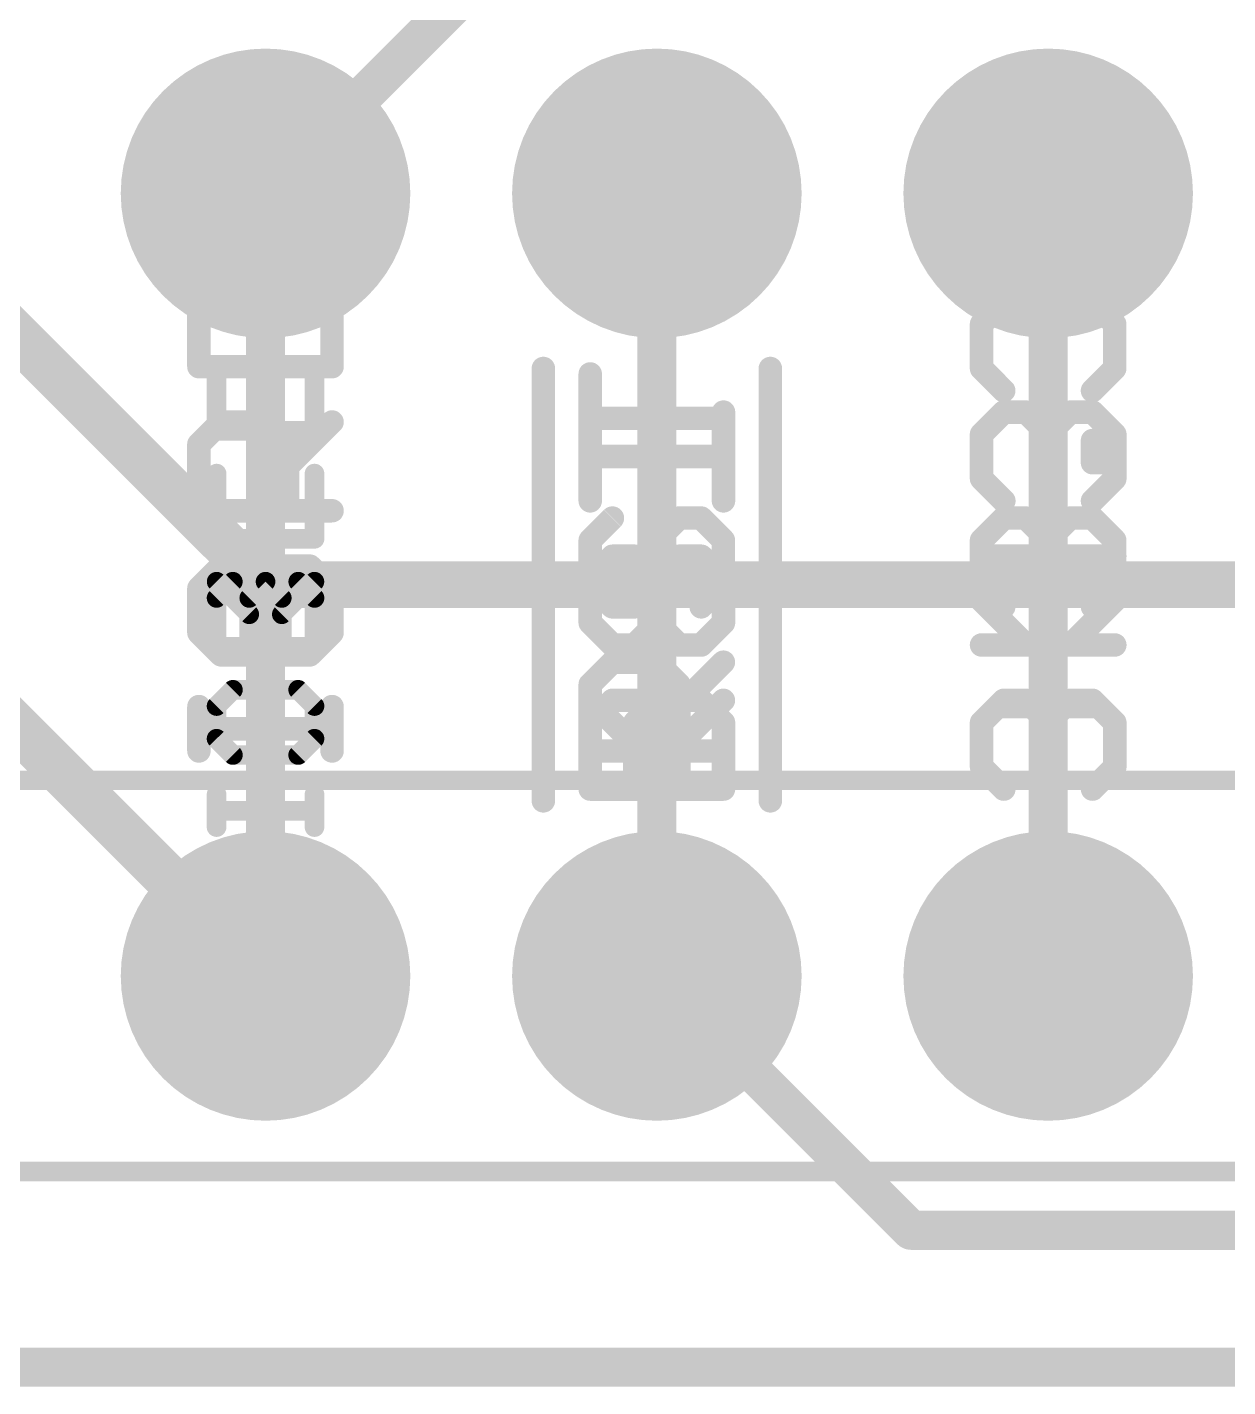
# Model space of a CAD drawing. Extents: x -24 to 83, y -23 to 53.
# Drawn here: x 20.04 to 27.84, y -0.13 to 8.7 of the extents above; entities that cross this region are included whole.
import ezdxf

# ---------------------------------------------------------------- set-up
doc = ezdxf.new("R2010")
doc.units = 0
for name, color, linetype in [('1', 12, 'CONTINUOUS'), ('16', 132, 'CONTINUOUS'), ('17', 110, 'CONTINUOUS'), ('20', 53, 'CONTINUOUS'), ('21', 41, 'CONTINUOUS'), ('22', 40, 'CONTINUOUS'), ('51', 53, 'CONTINUOUS')]:
    doc.layers.add(name, color=color, linetype=linetype)

# ---------------------------------------------------------------- blocks, each defined once
blk = doc.blocks.new('ROUNDP')
at = {"const_width": 0.5}
blk.add_lwpolyline([(0, -0.25, 1), (0, 0.25, 1), (0, -0.25)], format="xyb", dxfattribs=at)
blk = doc.blocks.new('RECT')
blk.add_solid([(-0.5, -0.5), (0.5, -0.5), (-0.5, 0.5), (0.5, 0.5)])

msp = doc.modelspace()

# ---------------------------------------------------------------- linework, layer by layer
at = {"layer": '1', "const_width": 0.254}
for points in [[(21.59, 2.54), (21.59, 7.62)], [(24.13, 2.54), (24.13, 7.62)], [(26.67, 2.54), (26.67, 7.62)], [(59.69, 0), (0, 0)]]:
    msp.add_lwpolyline(points, dxfattribs=at)
at = {"layer": '1', "const_width": 0.127}
for points in [[(21.6535, 7.62, 1), (21.5265, 7.62)], [(24.1935, 7.62, 1), (24.0665, 7.62)], [(26.7335, 7.62, 1), (26.6065, 7.62)], [(21.5265, 2.54, 1), (21.6535, 2.54)], [(24.0665, 2.54, 1), (24.1935, 2.54)], [(26.6065, 2.54, 1), (26.7335, 2.54)]]:
    msp.add_lwpolyline(points, format="xyb", dxfattribs=at)
at = {"layer": '16'}
for points, const_width in [([(21.59, 7.62), (24.765, 10.795)], 0.254), ([(21.59, 5.08), (19.812, 6.858)], 0.3048), ([(19.05, 5.08), (21.59, 2.54)], 0.3048), ([(36.83, 5.08), (21.59, 5.08)], 0.3048), ([(24.13, 2.54), (25.781, 0.889)], 0.254), ([(25.781, 0.889), (55.245, 0.889)], 0.254), ([(59.69, 0), (0, 0)], 0.254)]:
    msp.add_lwpolyline(points, dxfattribs=dict(at, const_width=const_width))
for points, const_width in [([(21.5451, 7.6649, 1), (21.6349, 7.5751)], 0.127), ([(21.59, 5.1562, 1), (21.59, 5.0038)], 0.1524), ([(21.5361, 5.0261, 1), (21.6439, 5.1339)], 0.1524), ([(21.5361, 2.4861, 1), (21.6439, 2.5939)], 0.1524), ([(24.1749, 2.5849, 1), (24.0851, 2.4951)], 0.127), ([(25.781, 0.9525, 1), (25.781, 0.8255)], 0.127), ([(25.7361, 0.8441, 1), (25.8259, 0.9339)], 0.127)]:
    msp.add_lwpolyline(points, format="xyb", dxfattribs=dict(at, const_width=const_width))
at = {"layer": '20', "const_width": 0.2032}
msp.add_lwpolyline([(57.15, 0), (14.868, 0)], dxfattribs=at)
at = {"layer": '21'}
for points, const_width in [([(21.272, 6.079), (21.272, 6.5027)], 0.127), ([(23.3934, 3.6767), (23.3934, 6.4833)], 0.1524), ([(21.5897, 6.079), (21.5897, 6.2909)], 0.127), ([(23.6975, 5.624), (23.6975, 6.2002)], 0.1524), ([(26.2375, 6.0561), (26.3815, 6.2002)], 0.1524), ([(26.3815, 6.2002), (26.5256, 6.2002)], 0.1524), ([(26.5256, 6.2002), (26.6696, 6.0561)], 0.1524), ([(26.6696, 6.0561), (26.8137, 6.2002)], 0.1524), ([(26.8137, 6.2002), (26.9577, 6.2002)], 0.1524), ([(26.9577, 6.2002), (27.1018, 6.0561)], 0.1524), ([(21.9075, 6.079), (21.272, 6.079)], 0.127), ([(26.2375, 5.768), (26.2375, 6.0561)], 0.1524), ([(26.6696, 6.0561), (26.6696, 5.9121)], 0.1524), ([(27.1018, 6.0561), (27.1018, 5.768)], 0.1524), ([(24.5618, 5.9121), (23.6975, 5.9121)], 0.1524), ([(21.272, 5.8011), (21.272, 5.3774)], 0.127), ([(21.9075, 5.3774), (21.9075, 5.8011)], 0.127), ([(26.3815, 5.624), (26.2375, 5.768)], 0.1524), ([(27.1018, 5.768), (26.9577, 5.624)], 0.1524), ([(21.5897, 5.3774), (21.5897, 5.5892)], 0.127), ([(21.272, 5.3774), (21.9075, 5.3774)], 0.127), ([(23.8415, 5.2647), (23.6975, 5.1206)], 0.1524), ([(24.1296, 5.1206), (24.2737, 5.2647)], 0.1524), ([(24.2737, 5.2647), (24.4177, 5.2647)], 0.1524), ([(24.4177, 5.2647), (24.5618, 5.1206)], 0.1524), ([(26.8137, 5.2647), (26.2375, 5.2647)], 0.1524), ([(27.1018, 4.9766), (26.8137, 5.2647)], 0.1524), ([(21.272, 4.9935), (21.3779, 5.0994)], 0.127), ([(21.3779, 5.0994), (21.5897, 5.0994)], 0.127), ([(21.5897, 5.0994), (21.6957, 4.9935)], 0.127), ([(21.6957, 4.8876), (21.9075, 5.0994)], 0.127), ([(23.6975, 5.1206), (23.6975, 4.8325)], 0.1524), ([(24.1296, 4.8325), (24.1296, 5.1206)], 0.1524), ([(24.5618, 5.1206), (24.5618, 4.8325)], 0.1524), ([(21.272, 4.6757), (21.272, 4.9935)], 0.127), ([(21.6957, 4.9935), (21.6957, 4.6757)], 0.127), ([(26.8137, 4.6884), (27.1018, 4.9766)], 0.1524), ([(23.6975, 4.8325), (23.8415, 4.6884)], 0.1524), ([(23.9856, 4.6884), (24.1296, 4.8325)], 0.1524), ([(24.5618, 4.8325), (24.4177, 4.6884)], 0.1524), ([(21.9075, 4.6757), (21.272, 4.6757)], 0.127), ([(23.8415, 4.6884), (23.9856, 4.6884)], 0.1524), ([(26.2375, 4.6884), (26.8137, 4.6884)], 0.1524), ([(21.3779, 4.3978), (21.272, 4.2919)], 0.127), ([(21.8016, 4.3978), (21.3779, 4.3978)], 0.127), ([(21.9075, 4.2919), (21.8016, 4.3978)], 0.127), ([(21.272, 4.2919), (21.272, 4.08)], 0.127), ([(21.9075, 4.08), (21.9075, 4.2919)], 0.127), ([(23.6975, 4.1851), (23.8415, 4.3291)], 0.1524), ([(23.8415, 4.3291), (24.1296, 4.3291)], 0.1524), ([(24.1296, 4.3291), (24.2737, 4.1851)], 0.1524), ([(24.2737, 4.041), (24.5618, 4.3291)], 0.1524), ([(26.2375, 4.1851), (26.3815, 4.3291)], 0.1524), ([(26.3815, 4.3291), (26.5256, 4.3291)], 0.1524), ([(26.5256, 4.3291), (26.6696, 4.1851)], 0.1524), ([(26.6696, 4.1851), (26.8137, 4.3291)], 0.1524), ([(26.8137, 4.3291), (26.9577, 4.3291)], 0.1524), ([(26.9577, 4.3291), (27.1018, 4.1851)], 0.1524), ([(23.6975, 3.7529), (23.6975, 4.1851)], 0.1524), ([(24.2737, 4.1851), (24.2737, 3.7529)], 0.1524), ([(26.2375, 3.897), (26.2375, 4.1851)], 0.1524), ([(26.6696, 4.1851), (26.6696, 4.041)], 0.1524), ([(27.1018, 4.1851), (27.1018, 3.897)], 0.1524), ([(21.272, 4.08), (21.3779, 3.9741)], 0.127), ([(21.8016, 3.9741), (21.9075, 4.08)], 0.127), ([(21.3779, 3.9741), (21.8016, 3.9741)], 0.127), ([(26.3815, 3.7529), (26.2375, 3.897)], 0.1524), ([(27.1018, 3.897), (26.9577, 3.7529)], 0.1524), ([(24.5618, 3.7529), (23.6975, 3.7529)], 0.1524), ([(21.272, 3.5063), (21.272, 3.7182)], 0.127), ([(21.9075, 3.5063), (21.9075, 3.7182)], 0.127), ([(21.9075, 3.6123), (21.272, 3.6123)], 0.127)]:
    msp.add_lwpolyline(points, dxfattribs=dict(at, const_width=const_width))
for points, const_width in [([(21.3037, 6.5027, 1), (21.2402, 6.5027)], 0.0635), ([(23.4315, 6.4833, 1), (23.3553, 6.4833)], 0.0762), ([(21.6215, 6.2909, 1), (21.558, 6.2909)], 0.0635), ([(23.7356, 6.2002, 1), (23.6594, 6.2002)], 0.0762), ([(26.3815, 6.2383, 1), (26.3815, 6.1621)], 0.0762), ([(26.4085, 6.1732, 1), (26.3546, 6.2271)], 0.0762), ([(26.5525, 6.2271, 1), (26.4986, 6.1732)], 0.0762), ([(26.5256, 6.1621, 1), (26.5256, 6.2383)], 0.0762), ([(26.8137, 6.2383, 1), (26.8137, 6.1621)], 0.0762), ([(26.8406, 6.1732, 1), (26.7867, 6.2271)], 0.0762), ([(26.9847, 6.2271, 1), (26.9308, 6.1732)], 0.0762), ([(26.9577, 6.1621, 1), (26.9577, 6.2383)], 0.0762), ([(21.272, 6.1108, 1), (21.272, 6.0473)], 0.0635), ([(21.2402, 6.079, 1), (21.3037, 6.079)], 0.0635), ([(21.558, 6.079, 1), (21.6215, 6.079)], 0.0635), ([(21.9075, 6.0473, 1), (21.9075, 6.1108)], 0.0635), ([(26.2105, 6.0831, 1), (26.2644, 6.0292)], 0.0762), ([(26.2756, 6.0561, 1), (26.1994, 6.0561)], 0.0762), ([(26.7077, 6.0561, 1), (26.6315, 6.0561)], 0.0762), ([(26.6427, 6.0831, 1), (26.6966, 6.0292)], 0.0762), ([(26.6427, 6.0292, 1), (26.6966, 6.0831)], 0.0762), ([(27.1399, 6.0561, 1), (27.0637, 6.0561)], 0.0762), ([(27.0749, 6.0292, 1), (27.1287, 6.0831)], 0.0762), ([(23.6975, 5.9502, 1), (23.6975, 5.874)], 0.0762), ([(24.5618, 5.874, 1), (24.5618, 5.9502)], 0.0762), ([(26.6315, 5.9121, 1), (26.7077, 5.9121)], 0.0762), ([(21.3037, 5.8011, 1), (21.2402, 5.8011)], 0.0635), ([(21.9393, 5.8011, 1), (21.8758, 5.8011)], 0.0635), ([(26.2644, 5.795, 1), (26.2105, 5.7411)], 0.0762), ([(27.1287, 5.7411, 1), (27.0749, 5.795)], 0.0762), ([(26.1994, 5.768, 1), (26.2756, 5.768)], 0.0762), ([(27.0637, 5.768, 1), (27.1399, 5.768)], 0.0762), ([(21.6215, 5.5892, 1), (21.558, 5.5892)], 0.0635), ([(23.6594, 5.624, 1), (23.7356, 5.624)], 0.0762), ([(26.3546, 5.597, 1), (26.4085, 5.6509)], 0.0762), ([(26.9308, 5.6509, 1), (26.9847, 5.597)], 0.0762), ([(21.272, 5.4091, 1), (21.272, 5.3456)], 0.0635), ([(21.2402, 5.3774, 1), (21.3037, 5.3774)], 0.0635), ([(21.558, 5.3774, 1), (21.6215, 5.3774)], 0.0635), ([(21.8758, 5.3774, 1), (21.9393, 5.3774)], 0.0635), ([(21.9075, 5.3456, 1), (21.9075, 5.4091)], 0.0635), ([(23.8685, 5.2377, 1), (23.8146, 5.2916)], 0.0762), ([(24.2737, 5.3028, 1), (24.2737, 5.2266)], 0.0762), ([(24.3006, 5.2377, 1), (24.2467, 5.2916)], 0.0762), ([(24.4447, 5.2916, 1), (24.3908, 5.2377)], 0.0762), ([(24.4177, 5.2266, 1), (24.4177, 5.3028)], 0.0762), ([(26.2375, 5.3028, 1), (26.2375, 5.2266)], 0.0762), ([(26.8406, 5.2916, 1), (26.7867, 5.2377)], 0.0762), ([(26.8137, 5.2266, 1), (26.8137, 5.3028)], 0.0762), ([(21.3779, 5.1312, 1), (21.3779, 5.0677)], 0.0635), ([(21.4003, 5.077, 1), (21.3554, 5.1219)], 0.0635), ([(21.6122, 5.1219, 1), (21.5673, 5.077)], 0.0635), ([(21.5897, 5.0677, 1), (21.5897, 5.1312)], 0.0635), ([(21.93, 5.077, 1), (21.885, 5.1219)], 0.0635), ([(23.6705, 5.1476, 1), (23.7244, 5.0937)], 0.0762), ([(23.7356, 5.1206, 1), (23.6594, 5.1206)], 0.0762), ([(24.1677, 5.1206, 1), (24.0915, 5.1206)], 0.0762), ([(24.1027, 5.1476, 1), (24.1566, 5.0937)], 0.0762), ([(24.5999, 5.1206, 1), (24.5237, 5.1206)], 0.0762), ([(24.5349, 5.0937, 1), (24.5887, 5.1476)], 0.0762), ([(21.3037, 4.9935, 1), (21.2402, 4.9935)], 0.0635), ([(21.2495, 5.016, 1), (21.2944, 4.9711)], 0.0635), ([(21.7274, 4.9935, 1), (21.6639, 4.9935)], 0.0635), ([(21.6732, 4.9711, 1), (21.7181, 5.016)], 0.0635), ([(27.1287, 4.9496, 1), (27.0749, 5.0035)], 0.0762), ([(27.0749, 4.9496, 1), (27.1287, 5.0035)], 0.0762), ([(21.6732, 4.91, 1), (21.7181, 4.8651)], 0.0635), ([(23.7244, 4.8594, 1), (23.6705, 4.8056)], 0.0762), ([(23.6594, 4.8325, 1), (23.7356, 4.8325)], 0.0762), ([(24.0915, 4.8325, 1), (24.1677, 4.8325)], 0.0762), ([(24.1566, 4.8056, 1), (24.1027, 4.8594)], 0.0762), ([(24.5237, 4.8325, 1), (24.5999, 4.8325)], 0.0762), ([(24.5887, 4.8056, 1), (24.5349, 4.8594)], 0.0762), ([(21.272, 4.7075, 1), (21.272, 4.644)], 0.0635), ([(21.2402, 4.6757, 1), (21.3037, 4.6757)], 0.0635), ([(21.6639, 4.6757, 1), (21.7274, 4.6757)], 0.0635), ([(21.9075, 4.644, 1), (21.9075, 4.7075)], 0.0635), ([(23.8415, 4.7265, 1), (23.8415, 4.6503)], 0.0762), ([(23.8146, 4.6615, 1), (23.8685, 4.7154)], 0.0762), ([(23.9586, 4.7154, 1), (24.0125, 4.6615)], 0.0762), ([(23.9856, 4.6503, 1), (23.9856, 4.7265)], 0.0762), ([(24.3908, 4.7154, 1), (24.4447, 4.6615)], 0.0762), ([(26.2375, 4.7265, 1), (26.2375, 4.6503)], 0.0762), ([(26.7867, 4.7154, 1), (26.8406, 4.6615)], 0.0762), ([(26.8137, 4.6503, 1), (26.8137, 4.7265)], 0.0762), ([(21.3779, 4.4295, 1), (21.3779, 4.366)], 0.0635), ([(21.4003, 4.3753, 1), (21.3554, 4.4202)], 0.0635), ([(21.824, 4.4202, 1), (21.7791, 4.3753)], 0.0635), ([(21.8016, 4.366, 1), (21.8016, 4.4295)], 0.0635), ([(21.3037, 4.2919, 1), (21.2402, 4.2919)], 0.0635), ([(21.2495, 4.3143, 1), (21.2944, 4.2694)], 0.0635), ([(21.9393, 4.2919, 1), (21.8758, 4.2919)], 0.0635), ([(21.885, 4.2694, 1), (21.93, 4.3143)], 0.0635), ([(23.8415, 4.3672, 1), (23.8415, 4.291)], 0.0762), ([(23.8685, 4.3022, 1), (23.8146, 4.3561)], 0.0762), ([(24.1566, 4.3561, 1), (24.1027, 4.3022)], 0.0762), ([(24.1296, 4.291, 1), (24.1296, 4.3672)], 0.0762), ([(24.5887, 4.3022, 1), (24.5349, 4.3561)], 0.0762), ([(26.3815, 4.3672, 1), (26.3815, 4.291)], 0.0762), ([(26.4085, 4.3022, 1), (26.3546, 4.3561)], 0.0762), ([(26.5525, 4.3561, 1), (26.4986, 4.3022)], 0.0762), ([(26.5256, 4.291, 1), (26.5256, 4.3672)], 0.0762), ([(26.8137, 4.3672, 1), (26.8137, 4.291)], 0.0762), ([(26.8406, 4.3022, 1), (26.7867, 4.3561)], 0.0762), ([(26.9847, 4.3561, 1), (26.9308, 4.3022)], 0.0762), ([(26.9577, 4.291, 1), (26.9577, 4.3672)], 0.0762), ([(23.6705, 4.212, 1), (23.7244, 4.1581)], 0.0762), ([(23.7356, 4.1851, 1), (23.6594, 4.1851)], 0.0762), ([(24.3118, 4.1851, 1), (24.2356, 4.1851)], 0.0762), ([(24.2467, 4.1581, 1), (24.3006, 4.212)], 0.0762), ([(26.2105, 4.212, 1), (26.2644, 4.1581)], 0.0762), ([(26.2756, 4.1851, 1), (26.1994, 4.1851)], 0.0762), ([(26.7077, 4.1851, 1), (26.6315, 4.1851)], 0.0762), ([(26.6427, 4.212, 1), (26.6966, 4.1581)], 0.0762), ([(26.6427, 4.1581, 1), (26.6966, 4.212)], 0.0762), ([(27.1399, 4.1851, 1), (27.0637, 4.1851)], 0.0762), ([(27.0749, 4.1581, 1), (27.1287, 4.212)], 0.0762), ([(21.2944, 4.1025, 1), (21.2495, 4.0576)], 0.0635), ([(21.2402, 4.08, 1), (21.3037, 4.08)], 0.0635), ([(21.8758, 4.08, 1), (21.9393, 4.08)], 0.0635), ([(21.93, 4.0576, 1), (21.885, 4.1025)], 0.0635), ([(24.2467, 4.068, 1), (24.3006, 4.0141)], 0.0762), ([(26.6315, 4.041, 1), (26.7077, 4.041)], 0.0762), ([(21.3779, 4.0059, 1), (21.3779, 3.9424)], 0.0635), ([(21.3554, 3.9517, 1), (21.4003, 3.9966)], 0.0635), ([(21.7791, 3.9966, 1), (21.824, 3.9517)], 0.0635), ([(21.8016, 3.9424, 1), (21.8016, 4.0059)], 0.0635), ([(26.2644, 3.9239, 1), (26.2105, 3.87)], 0.0762), ([(27.1287, 3.87, 1), (27.0749, 3.9239)], 0.0762), ([(26.1994, 3.897, 1), (26.2756, 3.897)], 0.0762), ([(27.0637, 3.897, 1), (27.1399, 3.897)], 0.0762), ([(23.6975, 3.791, 1), (23.6975, 3.7148)], 0.0762), ([(24.5618, 3.7148, 1), (24.5618, 3.791)], 0.0762), ([(26.3546, 3.726, 1), (26.4085, 3.7799)], 0.0762), ([(26.9308, 3.7799, 1), (26.9847, 3.726)], 0.0762), ([(21.3037, 3.7182, 1), (21.2402, 3.7182)], 0.0635), ([(21.9393, 3.7182, 1), (21.8758, 3.7182)], 0.0635), ([(23.3553, 3.6767, 1), (23.4315, 3.6767)], 0.0762), ([(23.6594, 3.7529, 1), (23.7356, 3.7529)], 0.0762), ([(24.2356, 3.7529, 1), (24.3118, 3.7529)], 0.0762), ([(21.272, 3.644, 1), (21.272, 3.5805)], 0.0635), ([(21.9075, 3.5805, 1), (21.9075, 3.644)], 0.0635), ([(21.2402, 3.5063, 1), (21.3037, 3.5063)], 0.0635), ([(21.8758, 3.5063, 1), (21.9393, 3.5063)], 0.0635)]:
    msp.add_lwpolyline(points, format="xyb", dxfattribs=dict(at, const_width=const_width))
at = {"layer": '22'}
for points, const_width in [([(21.908, 6.079), (21.908, 6.5027)], 0.127), ([(24.8666, 3.6767), (24.8666, 6.4833)], 0.1524), ([(21.5903, 6.079), (21.5903, 6.2909)], 0.127), ([(24.5625, 5.624), (24.5625, 6.2002)], 0.1524), ([(26.3823, 6.2002), (26.2382, 6.0561)], 0.1524), ([(26.5263, 6.2002), (26.3823, 6.2002)], 0.1524), ([(26.6704, 6.0561), (26.5263, 6.2002)], 0.1524), ([(26.8144, 6.2002), (26.6704, 6.0561)], 0.1524), ([(26.9585, 6.2002), (26.8144, 6.2002)], 0.1524), ([(27.1025, 6.0561), (26.9585, 6.2002)], 0.1524), ([(21.2725, 6.079), (21.908, 6.079)], 0.127), ([(26.2382, 6.0561), (26.2382, 5.768)], 0.1524), ([(26.6704, 6.0561), (26.6704, 5.9121)], 0.1524), ([(27.1025, 5.768), (27.1025, 6.0561)], 0.1524), ([(23.6982, 5.9121), (24.5625, 5.9121)], 0.1524), ([(21.2725, 5.3774), (21.2725, 5.8011)], 0.127), ([(21.908, 5.8011), (21.908, 5.3774)], 0.127), ([(26.2382, 5.768), (26.3823, 5.624)], 0.1524), ([(26.9585, 5.624), (27.1025, 5.768)], 0.1524), ([(21.5903, 5.3774), (21.5903, 5.5892)], 0.127), ([(21.908, 5.3774), (21.2725, 5.3774)], 0.127), ([(23.8423, 5.2647), (23.6982, 5.1206)], 0.1524), ([(23.9863, 5.2647), (23.8423, 5.2647)], 0.1524), ([(24.1304, 5.1206), (23.9863, 5.2647)], 0.1524), ([(24.4185, 5.2647), (24.5625, 5.1206)], 0.1524), ([(26.2382, 4.9766), (26.5263, 5.2647)], 0.1524), ([(26.5263, 5.2647), (27.1025, 5.2647)], 0.1524), ([(21.4843, 4.8876), (21.2725, 5.0994)], 0.127), ([(21.5903, 5.0994), (21.4843, 4.9935)], 0.127), ([(21.8021, 5.0994), (21.5903, 5.0994)], 0.127), ([(21.908, 4.9935), (21.8021, 5.0994)], 0.127), ([(23.6982, 5.1206), (23.6982, 4.8325)], 0.1524), ([(24.1304, 4.8325), (24.1304, 5.1206)], 0.1524), ([(24.5625, 5.1206), (24.5625, 4.8325)], 0.1524), ([(21.4843, 4.9935), (21.4843, 4.6757)], 0.127), ([(21.908, 4.6757), (21.908, 4.9935)], 0.127), ([(26.5263, 4.6884), (26.2382, 4.9766)], 0.1524), ([(23.6982, 4.8325), (23.8423, 4.6884)], 0.1524), ([(24.2744, 4.6884), (24.1304, 4.8325)], 0.1524), ([(24.5625, 4.8325), (24.4185, 4.6884)], 0.1524), ([(21.2725, 4.6757), (21.908, 4.6757)], 0.127), ([(24.4185, 4.6884), (24.2744, 4.6884)], 0.1524), ([(27.1025, 4.6884), (26.5263, 4.6884)], 0.1524), ([(21.2725, 4.2919), (21.3784, 4.3978)], 0.127), ([(21.3784, 4.3978), (21.8021, 4.3978)], 0.127), ([(21.8021, 4.3978), (21.908, 4.2919)], 0.127), ([(21.2725, 4.08), (21.2725, 4.2919)], 0.127), ([(21.908, 4.2919), (21.908, 4.08)], 0.127), ([(23.9863, 4.041), (23.6982, 4.3291)], 0.1524), ([(24.1304, 4.3291), (23.9863, 4.1851)], 0.1524), ([(24.4185, 4.3291), (24.1304, 4.3291)], 0.1524), ([(24.5625, 4.1851), (24.4185, 4.3291)], 0.1524), ([(26.3823, 4.3291), (26.2382, 4.1851)], 0.1524), ([(26.5263, 4.3291), (26.3823, 4.3291)], 0.1524), ([(26.6704, 4.1851), (26.5263, 4.3291)], 0.1524), ([(26.8144, 4.3291), (26.6704, 4.1851)], 0.1524), ([(26.9585, 4.3291), (26.8144, 4.3291)], 0.1524), ([(27.1025, 4.1851), (26.9585, 4.3291)], 0.1524), ([(23.9863, 4.1851), (23.9863, 3.7529)], 0.1524), ([(24.5625, 3.7529), (24.5625, 4.1851)], 0.1524), ([(26.2382, 4.1851), (26.2382, 3.897)], 0.1524), ([(26.6704, 4.1851), (26.6704, 4.041)], 0.1524), ([(27.1025, 3.897), (27.1025, 4.1851)], 0.1524), ([(21.3784, 3.9741), (21.2725, 4.08)], 0.127), ([(21.908, 4.08), (21.8021, 3.9741)], 0.127), ([(21.8021, 3.9741), (21.3784, 3.9741)], 0.127), ([(26.2382, 3.897), (26.3823, 3.7529)], 0.1524), ([(26.9585, 3.7529), (27.1025, 3.897)], 0.1524), ([(23.6982, 3.7529), (24.5625, 3.7529)], 0.1524), ([(21.2725, 3.5063), (21.2725, 3.7182)], 0.127), ([(21.908, 3.5063), (21.908, 3.7182)], 0.127), ([(21.2725, 3.6123), (21.908, 3.6123)], 0.127)]:
    msp.add_lwpolyline(points, dxfattribs=dict(at, const_width=const_width))
for points, const_width in [([(21.9398, 6.5027, 1), (21.8763, 6.5027)], 0.0635), ([(24.9047, 6.4833, 1), (24.8285, 6.4833)], 0.0762), ([(21.622, 6.2909, 1), (21.5585, 6.2909)], 0.0635), ([(24.6006, 6.2002, 1), (24.5244, 6.2002)], 0.0762), ([(26.3823, 6.2383, 1), (26.3823, 6.1621)], 0.0762), ([(26.4092, 6.1732, 1), (26.3553, 6.2271)], 0.0762), ([(26.5533, 6.2271, 1), (26.4994, 6.1732)], 0.0762), ([(26.5263, 6.1621, 1), (26.5263, 6.2383)], 0.0762), ([(26.8144, 6.2383, 1), (26.8144, 6.1621)], 0.0762), ([(26.8414, 6.1732, 1), (26.7875, 6.2271)], 0.0762), ([(26.9854, 6.2271, 1), (26.9315, 6.1732)], 0.0762), ([(26.9585, 6.1621, 1), (26.9585, 6.2383)], 0.0762), ([(21.2725, 6.1108, 1), (21.2725, 6.0473)], 0.0635), ([(21.5585, 6.079, 1), (21.622, 6.079)], 0.0635), ([(21.8763, 6.079, 1), (21.9398, 6.079)], 0.0635), ([(21.908, 6.0473, 1), (21.908, 6.1108)], 0.0635), ([(26.2763, 6.0561, 1), (26.2001, 6.0561)], 0.0762), ([(26.2113, 6.0831, 1), (26.2651, 6.0292)], 0.0762), ([(26.6434, 6.0831, 1), (26.6973, 6.0292)], 0.0762), ([(26.7085, 6.0561, 1), (26.6323, 6.0561)], 0.0762), ([(26.6434, 6.0292, 1), (26.6973, 6.0831)], 0.0762), ([(27.1406, 6.0561, 1), (27.0644, 6.0561)], 0.0762), ([(27.0756, 6.0292, 1), (27.1295, 6.0831)], 0.0762), ([(23.6982, 5.9502, 1), (23.6982, 5.874)], 0.0762), ([(24.5625, 5.874, 1), (24.5625, 5.9502)], 0.0762), ([(26.6323, 5.9121, 1), (26.7085, 5.9121)], 0.0762), ([(21.3042, 5.8011, 1), (21.2408, 5.8011)], 0.0635), ([(21.9398, 5.8011, 1), (21.8763, 5.8011)], 0.0635), ([(26.2651, 5.795, 1), (26.2113, 5.7411)], 0.0762), ([(27.1295, 5.7411, 1), (27.0756, 5.795)], 0.0762), ([(26.2001, 5.768, 1), (26.2763, 5.768)], 0.0762), ([(27.0644, 5.768, 1), (27.1406, 5.768)], 0.0762), ([(21.622, 5.5892, 1), (21.5585, 5.5892)], 0.0635), ([(24.5244, 5.624, 1), (24.6006, 5.624)], 0.0762), ([(26.3553, 5.597, 1), (26.4092, 5.6509)], 0.0762), ([(26.9315, 5.6509, 1), (26.9854, 5.597)], 0.0762), ([(21.2725, 5.4091, 1), (21.2725, 5.3456)], 0.0635), ([(21.2408, 5.3774, 1), (21.3042, 5.3774)], 0.0635), ([(21.5585, 5.3774, 1), (21.622, 5.3774)], 0.0635), ([(21.8763, 5.3774, 1), (21.9398, 5.3774)], 0.0635), ([(21.908, 5.3456, 1), (21.908, 5.4091)], 0.0635), ([(23.8423, 5.3028, 1), (23.8423, 5.2266)], 0.0762), ([(23.8692, 5.2377, 1), (23.8153, 5.2916)], 0.0762), ([(24.0133, 5.2916, 1), (23.9594, 5.2377)], 0.0762), ([(23.9863, 5.2266, 1), (23.9863, 5.3028)], 0.0762), ([(24.4454, 5.2916, 1), (24.3915, 5.2377)], 0.0762), ([(26.5263, 5.3028, 1), (26.5263, 5.2266)], 0.0762), ([(26.5533, 5.2377, 1), (26.4994, 5.2916)], 0.0762), ([(27.1025, 5.2266, 1), (27.1025, 5.3028)], 0.0762), ([(21.295, 5.1219, 1), (21.25, 5.077)], 0.0635), ([(21.5903, 5.1312, 1), (21.5903, 5.0677)], 0.0635), ([(21.6127, 5.077, 1), (21.5678, 5.1219)], 0.0635), ([(21.8246, 5.1219, 1), (21.7797, 5.077)], 0.0635), ([(21.8021, 5.0677, 1), (21.8021, 5.1312)], 0.0635), ([(23.7363, 5.1206, 1), (23.6601, 5.1206)], 0.0762), ([(23.6713, 5.1476, 1), (23.7251, 5.0937)], 0.0762), ([(24.1685, 5.1206, 1), (24.0923, 5.1206)], 0.0762), ([(24.1034, 5.0937, 1), (24.1573, 5.1476)], 0.0762), ([(24.6006, 5.1206, 1), (24.5244, 5.1206)], 0.0762), ([(24.5356, 5.0937, 1), (24.5895, 5.1476)], 0.0762), ([(21.5161, 4.9935, 1), (21.4526, 4.9935)], 0.0635), ([(21.4619, 5.016, 1), (21.5068, 4.9711)], 0.0635), ([(21.9398, 4.9935, 1), (21.8763, 4.9935)], 0.0635), ([(21.8856, 4.9711, 1), (21.9305, 5.016)], 0.0635), ([(26.2651, 5.0035, 1), (26.2113, 4.9496)], 0.0762), ([(26.2113, 5.0035, 1), (26.2651, 4.9496)], 0.0762), ([(21.4619, 4.8651, 1), (21.5068, 4.91)], 0.0635), ([(23.6601, 4.8325, 1), (23.7363, 4.8325)], 0.0762), ([(23.7251, 4.8594, 1), (23.6713, 4.8056)], 0.0762), ([(24.1573, 4.8594, 1), (24.1034, 4.8056)], 0.0762), ([(24.0923, 4.8325, 1), (24.1685, 4.8325)], 0.0762), ([(24.5244, 4.8325, 1), (24.6006, 4.8325)], 0.0762), ([(24.5895, 4.8056, 1), (24.5356, 4.8594)], 0.0762), ([(21.2725, 4.7075, 1), (21.2725, 4.644)], 0.0635), ([(21.4526, 4.6757, 1), (21.5161, 4.6757)], 0.0635), ([(21.8763, 4.6757, 1), (21.9398, 4.6757)], 0.0635), ([(21.908, 4.644, 1), (21.908, 4.7075)], 0.0635), ([(23.8153, 4.6615, 1), (23.8692, 4.7154)], 0.0762), ([(24.2744, 4.7265, 1), (24.2744, 4.6503)], 0.0762), ([(24.2475, 4.6615, 1), (24.3014, 4.7154)], 0.0762), ([(24.3915, 4.7154, 1), (24.4454, 4.6615)], 0.0762), ([(24.4185, 4.6503, 1), (24.4185, 4.7265)], 0.0762), ([(26.5263, 4.7265, 1), (26.5263, 4.6503)], 0.0762), ([(26.4994, 4.6615, 1), (26.5533, 4.7154)], 0.0762), ([(27.1025, 4.6503, 1), (27.1025, 4.7265)], 0.0762), ([(21.3784, 4.4295, 1), (21.3784, 4.366)], 0.0635), ([(21.4009, 4.3753, 1), (21.356, 4.4202)], 0.0635), ([(21.8246, 4.4202, 1), (21.7797, 4.3753)], 0.0635), ([(21.8021, 4.366, 1), (21.8021, 4.4295)], 0.0635), ([(21.25, 4.3143, 1), (21.295, 4.2694)], 0.0635), ([(21.3042, 4.2919, 1), (21.2408, 4.2919)], 0.0635), ([(21.9398, 4.2919, 1), (21.8763, 4.2919)], 0.0635), ([(21.8856, 4.2694, 1), (21.9305, 4.3143)], 0.0635), ([(23.7251, 4.3561, 1), (23.6713, 4.3022)], 0.0762), ([(24.1304, 4.3672, 1), (24.1304, 4.291)], 0.0762), ([(24.1573, 4.3022, 1), (24.1034, 4.3561)], 0.0762), ([(24.4454, 4.3561, 1), (24.3915, 4.3022)], 0.0762), ([(24.4185, 4.291, 1), (24.4185, 4.3672)], 0.0762), ([(26.3823, 4.3672, 1), (26.3823, 4.291)], 0.0762), ([(26.4092, 4.3022, 1), (26.3553, 4.3561)], 0.0762), ([(26.5533, 4.3561, 1), (26.4994, 4.3022)], 0.0762), ([(26.5263, 4.291, 1), (26.5263, 4.3672)], 0.0762), ([(26.8144, 4.3672, 1), (26.8144, 4.291)], 0.0762), ([(26.8414, 4.3022, 1), (26.7875, 4.3561)], 0.0762), ([(26.9854, 4.3561, 1), (26.9315, 4.3022)], 0.0762), ([(26.9585, 4.291, 1), (26.9585, 4.3672)], 0.0762), ([(24.0244, 4.1851, 1), (23.9482, 4.1851)], 0.0762), ([(23.9594, 4.212, 1), (24.0133, 4.1581)], 0.0762), ([(24.6006, 4.1851, 1), (24.5244, 4.1851)], 0.0762), ([(24.5356, 4.1581, 1), (24.5895, 4.212)], 0.0762), ([(26.2763, 4.1851, 1), (26.2001, 4.1851)], 0.0762), ([(26.2113, 4.212, 1), (26.2651, 4.1581)], 0.0762), ([(26.6434, 4.212, 1), (26.6973, 4.1581)], 0.0762), ([(26.7085, 4.1851, 1), (26.6323, 4.1851)], 0.0762), ([(26.6434, 4.1581, 1), (26.6973, 4.212)], 0.0762), ([(27.1406, 4.1851, 1), (27.0644, 4.1851)], 0.0762), ([(27.0756, 4.1581, 1), (27.1295, 4.212)], 0.0762), ([(21.295, 4.1025, 1), (21.25, 4.0576)], 0.0635), ([(21.2408, 4.08, 1), (21.3042, 4.08)], 0.0635), ([(21.8763, 4.08, 1), (21.9398, 4.08)], 0.0635), ([(21.9305, 4.0576, 1), (21.8856, 4.1025)], 0.0635), ([(23.9594, 4.0141, 1), (24.0133, 4.068)], 0.0762), ([(26.6323, 4.041, 1), (26.7085, 4.041)], 0.0762), ([(21.3784, 4.0059, 1), (21.3784, 3.9424)], 0.0635), ([(21.356, 3.9516, 1), (21.4009, 3.9966)], 0.0635), ([(21.7797, 3.9966, 1), (21.8246, 3.9516)], 0.0635), ([(21.8021, 3.9424, 1), (21.8021, 4.0059)], 0.0635), ([(26.2651, 3.9239, 1), (26.2113, 3.87)], 0.0762), ([(27.1295, 3.87, 1), (27.0756, 3.9239)], 0.0762), ([(26.2001, 3.897, 1), (26.2763, 3.897)], 0.0762), ([(27.0644, 3.897, 1), (27.1406, 3.897)], 0.0762), ([(23.6982, 3.791, 1), (23.6982, 3.7148)], 0.0762), ([(24.5625, 3.7148, 1), (24.5625, 3.791)], 0.0762), ([(26.3553, 3.726, 1), (26.4092, 3.7799)], 0.0762), ([(26.9315, 3.7799, 1), (26.9854, 3.726)], 0.0762), ([(21.3042, 3.7182, 1), (21.2408, 3.7182)], 0.0635), ([(21.9398, 3.7182, 1), (21.8763, 3.7182)], 0.0635), ([(23.9482, 3.7529, 1), (24.0244, 3.7529)], 0.0762), ([(24.5244, 3.7529, 1), (24.6006, 3.7529)], 0.0762), ([(24.8285, 3.6767, 1), (24.9047, 3.6767)], 0.0762), ([(21.2725, 3.644, 1), (21.2725, 3.5805)], 0.0635), ([(21.908, 3.5805, 1), (21.908, 3.644)], 0.0635), ([(21.2408, 3.5063, 1), (21.3042, 3.5063)], 0.0635), ([(21.8763, 3.5063, 1), (21.9398, 3.5063)], 0.0635)]:
    msp.add_lwpolyline(points, format="xyb", dxfattribs=dict(at, const_width=const_width))
at = {"layer": '51'}
for points, const_width in [([(21.1575, 7.4307), (21.1575, 8.007)], 0.1524), ([(26.8137, 7.851), (26.2375, 7.851)], 0.1524), ([(27.1018, 7.5629), (26.8137, 7.851)], 0.1524), ([(21.5896, 7.4307), (21.5896, 7.7188)], 0.1524), ([(26.8137, 7.2748), (27.1018, 7.5629)], 0.1524), ([(22.0218, 7.4307), (21.1575, 7.4307)], 0.1524), ([(26.2375, 7.2748), (26.8137, 7.2748)], 0.1524), ([(21.1575, 7.0714), (21.1575, 6.4952)], 0.1524), ([(22.0218, 6.4952), (22.0218, 7.0714)], 0.1524), ([(26.2375, 6.7715), (26.3815, 6.9155)], 0.1524), ([(26.3815, 6.9155), (26.5256, 6.9155)], 0.1524), ([(26.5256, 6.9155), (26.6696, 6.7715)], 0.1524), ([(26.6696, 6.7715), (26.8137, 6.9155)], 0.1524), ([(26.8137, 6.9155), (26.9577, 6.9155)], 0.1524), ([(26.9577, 6.9155), (27.1018, 6.7715)], 0.1524), ([(21.5896, 6.4952), (21.5896, 6.7833)], 0.1524), ([(26.2375, 6.4834), (26.2375, 6.7715)], 0.1524), ([(26.6696, 6.7715), (26.6696, 6.6274)], 0.1524), ([(27.1018, 6.7715), (27.1018, 6.4834)], 0.1524), ([(21.1575, 6.4952), (22.0218, 6.4952)], 0.1524), ([(26.3815, 6.3393), (26.2375, 6.4834)], 0.1524), ([(27.1018, 6.4834), (26.9577, 6.3393)], 0.1524), ([(23.6975, 5.8715), (23.6975, 6.4478)], 0.1524), ([(21.1575, 5.9919), (21.3015, 6.1359)], 0.1524), ([(21.3015, 6.1359), (21.5896, 6.1359)], 0.1524), ([(21.5896, 6.1359), (21.7337, 5.9919)], 0.1524), ([(21.7337, 5.8478), (22.0218, 6.1359)], 0.1524), ([(24.5618, 6.1597), (23.6975, 6.1597)], 0.1524), ([(26.9577, 5.8715), (26.9577, 6.0156)], 0.1524), ([(26.9577, 6.0156), (27.1018, 6.0156)], 0.1524), ([(27.1018, 6.0156), (27.1018, 5.8715)], 0.1524), ([(21.1575, 5.5597), (21.1575, 5.9919)], 0.1524), ([(21.7337, 5.9919), (21.7337, 5.5597)], 0.1524), ([(27.1018, 5.8715), (26.9577, 5.8715)], 0.1524), ([(22.0218, 5.5597), (21.1575, 5.5597)], 0.1524), ([(23.8415, 5.5122), (23.6975, 5.3682)], 0.1524), ([(24.1296, 5.3682), (24.2737, 5.5122)], 0.1524), ([(24.2737, 5.5122), (24.4177, 5.5122)], 0.1524), ([(24.4177, 5.5122), (24.5618, 5.3682)], 0.1524), ([(26.2375, 5.3682), (26.3815, 5.5122)], 0.1524), ([(26.3815, 5.5122), (26.5256, 5.5122)], 0.1524), ([(26.5256, 5.5122), (26.6696, 5.3682)], 0.1524), ([(26.6696, 5.3682), (26.8137, 5.5122)], 0.1524), ([(26.8137, 5.5122), (26.9577, 5.5122)], 0.1524), ([(26.9577, 5.5122), (27.1018, 5.3682)], 0.1524), ([(23.6975, 5.3682), (23.6975, 5.0801)], 0.1524), ([(24.1296, 5.0801), (24.1296, 5.3682)], 0.1524), ([(24.5618, 5.3682), (24.5618, 5.0801)], 0.1524), ([(26.2375, 5.0801), (26.2375, 5.3682)], 0.1524), ([(26.6696, 5.3682), (26.6696, 5.2241)], 0.1524), ([(27.1018, 5.3682), (27.1018, 5.0801)], 0.1524), ([(21.3015, 5.2004), (21.1575, 5.0563)], 0.1524), ([(21.8777, 5.2004), (21.3015, 5.2004)], 0.1524), ([(22.0218, 5.0563), (21.8777, 5.2004)], 0.1524), ([(21.1575, 5.0563), (21.1575, 4.7682)], 0.1524), ([(22.0218, 4.7682), (22.0218, 5.0563)], 0.1524), ([(23.6975, 5.0801), (23.8415, 4.936)], 0.1524), ([(23.9856, 4.936), (24.1296, 5.0801)], 0.1524), ([(24.5618, 5.0801), (24.4177, 4.936)], 0.1524), ([(26.3815, 4.936), (26.2375, 5.0801)], 0.1524), ([(27.1018, 5.0801), (26.9577, 4.936)], 0.1524), ([(23.8415, 4.936), (23.9856, 4.936)], 0.1524), ([(21.1575, 4.7682), (21.3015, 4.6242)], 0.1524), ([(21.8777, 4.6242), (22.0218, 4.7682)], 0.1524), ([(21.3015, 4.6242), (21.8777, 4.6242)], 0.1524), ([(23.6975, 4.4327), (23.8415, 4.5767)], 0.1524), ([(23.8415, 4.5767), (24.1296, 4.5767)], 0.1524), ([(24.1296, 4.5767), (24.2737, 4.4327)], 0.1524), ([(24.2737, 4.2886), (24.5618, 4.5767)], 0.1524), ([(26.6696, 4.0005), (26.6696, 4.5767)], 0.1524), ([(23.6975, 4.0005), (23.6975, 4.4327)], 0.1524), ([(24.2737, 4.4327), (24.2737, 4.0005)], 0.1524), ([(21.1575, 4.0005), (21.1575, 4.2886)], 0.1524), ([(22.0218, 4.0005), (22.0218, 4.2886)], 0.1524), ([(26.3815, 4.2886), (26.9577, 4.2886)], 0.1524), ([(22.0218, 4.1446), (21.1575, 4.1446)], 0.1524), ([(24.5618, 4.0005), (23.6975, 4.0005)], 0.1524), ([(38.1, 3.81), (17.78, 3.81)], 0.127), ([(17.78, 1.27), (38.1, 1.27)], 0.127), ([(2.54, 0), (57.15, 0)], 0.254)]:
    msp.add_lwpolyline(points, dxfattribs=dict(at, const_width=const_width))
at = {"layer": '51', "const_width": 0.0762}
for points in [[(21.1956, 8.007, 1), (21.1194, 8.007)], [(26.2375, 7.8891, 1), (26.2375, 7.8129)], [(26.8406, 7.878, 1), (26.7867, 7.8241)], [(26.8137, 7.8129, 1), (26.8137, 7.8891)], [(21.6277, 7.7188, 1), (21.5515, 7.7188)], [(27.1287, 7.536, 1), (27.0749, 7.5899)], [(27.0749, 7.536, 1), (27.1287, 7.5899)], [(21.1575, 7.4688, 1), (21.1575, 7.3926)], [(22.0218, 7.3926, 1), (22.0218, 7.4688)], [(21.1194, 7.4307, 1), (21.1956, 7.4307)], [(21.5515, 7.4307, 1), (21.6277, 7.4307)], [(26.2375, 7.3129, 1), (26.2375, 7.2367)], [(26.7867, 7.3018, 1), (26.8406, 7.2479)], [(26.8137, 7.2367, 1), (26.8137, 7.3129)], [(21.1956, 7.0714, 1), (21.1194, 7.0714)], [(22.0599, 7.0714, 1), (21.9837, 7.0714)], [(26.3815, 6.9536, 1), (26.3815, 6.8774)], [(26.4085, 6.8886, 1), (26.3546, 6.9425)], [(26.5525, 6.9425, 1), (26.4986, 6.8886)], [(26.5256, 6.8774, 1), (26.5256, 6.9536)], [(26.8137, 6.9536, 1), (26.8137, 6.8774)], [(26.8406, 6.8886, 1), (26.7867, 6.9425)], [(26.9847, 6.9425, 1), (26.9308, 6.8886)], [(26.9577, 6.8774, 1), (26.9577, 6.9536)], [(21.6277, 6.7833, 1), (21.5515, 6.7833)], [(26.2105, 6.7984, 1), (26.2644, 6.7445)], [(26.2756, 6.7715, 1), (26.1994, 6.7715)], [(26.7077, 6.7715, 1), (26.6315, 6.7715)], [(26.6427, 6.7984, 1), (26.6966, 6.7445)], [(26.6427, 6.7445, 1), (26.6966, 6.7984)], [(27.1399, 6.7715, 1), (27.0637, 6.7715)], [(27.0749, 6.7445, 1), (27.1287, 6.7984)], [(26.6315, 6.6274, 1), (26.7077, 6.6274)], [(21.1575, 6.5333, 1), (21.1575, 6.4571)], [(21.1194, 6.4952, 1), (21.1956, 6.4952)], [(21.5515, 6.4952, 1), (21.6277, 6.4952)], [(21.9837, 6.4952, 1), (22.0599, 6.4952)], [(22.0218, 6.4571, 1), (22.0218, 6.5333)], [(26.2644, 6.5103, 1), (26.2105, 6.4564)], [(27.1287, 6.4564, 1), (27.0749, 6.5103)], [(23.7356, 6.4478, 1), (23.6594, 6.4478)], [(26.1994, 6.4834, 1), (26.2756, 6.4834)], [(27.0637, 6.4834, 1), (27.1399, 6.4834)], [(26.3546, 6.3124, 1), (26.4085, 6.3662)], [(26.9308, 6.3662, 1), (26.9847, 6.3124)], [(21.3015, 6.174, 1), (21.3015, 6.0978)], [(21.3285, 6.109, 1), (21.2746, 6.1629)], [(21.6166, 6.1629, 1), (21.5627, 6.109)], [(21.5896, 6.0978, 1), (21.5896, 6.174)], [(22.0487, 6.109, 1), (21.9949, 6.1629)], [(23.6975, 6.1978, 1), (23.6975, 6.1216)], [(24.5618, 6.1216, 1), (24.5618, 6.1978)], [(26.9958, 6.0156, 1), (26.9196, 6.0156)], [(26.9577, 6.0537, 1), (26.9577, 5.9775)], [(27.1399, 6.0156, 1), (27.0637, 6.0156)], [(27.1018, 5.9775, 1), (27.1018, 6.0537)], [(21.1305, 6.0188, 1), (21.1844, 5.9649)], [(21.1956, 5.9919, 1), (21.1194, 5.9919)], [(21.7718, 5.9919, 1), (21.6956, 5.9919)], [(21.7067, 5.9649, 1), (21.7606, 6.0188)], [(26.9577, 5.9096, 1), (26.9577, 5.8334)], [(27.1018, 5.8334, 1), (27.1018, 5.9096)], [(21.7067, 5.8748, 1), (21.7606, 5.8209)], [(23.6594, 5.8715, 1), (23.7356, 5.8715)], [(26.9196, 5.8715, 1), (26.9958, 5.8715)], [(27.0637, 5.8715, 1), (27.1399, 5.8715)], [(21.1575, 5.5978, 1), (21.1575, 5.5216)], [(21.1194, 5.5597, 1), (21.1956, 5.5597)], [(21.6956, 5.5597, 1), (21.7718, 5.5597)], [(22.0218, 5.5216, 1), (22.0218, 5.5978)], [(23.8685, 5.4853, 1), (23.8146, 5.5392)], [(24.2737, 5.5503, 1), (24.2737, 5.4741)], [(24.3006, 5.4853, 1), (24.2467, 5.5392)], [(24.4447, 5.5392, 1), (24.3908, 5.4853)], [(24.4177, 5.4741, 1), (24.4177, 5.5503)], [(26.3815, 5.5503, 1), (26.3815, 5.4741)], [(26.4085, 5.4853, 1), (26.3546, 5.5392)], [(26.5525, 5.5392, 1), (26.4986, 5.4853)], [(26.5256, 5.4741, 1), (26.5256, 5.5503)], [(26.8137, 5.5503, 1), (26.8137, 5.4741)], [(26.8406, 5.4853, 1), (26.7867, 5.5392)], [(26.9847, 5.5392, 1), (26.9308, 5.4853)], [(26.9577, 5.4741, 1), (26.9577, 5.5503)], [(23.6705, 5.3951, 1), (23.7244, 5.3412)], [(23.7356, 5.3682, 1), (23.6594, 5.3682)], [(24.1677, 5.3682, 1), (24.0915, 5.3682)], [(24.1027, 5.3951, 1), (24.1566, 5.3412)], [(24.5999, 5.3682, 1), (24.5237, 5.3682)], [(24.5349, 5.3412, 1), (24.5887, 5.3951)], [(26.2105, 5.3951, 1), (26.2644, 5.3412)], [(26.2756, 5.3682, 1), (26.1994, 5.3682)], [(26.7077, 5.3682, 1), (26.6315, 5.3682)], [(26.6427, 5.3951, 1), (26.6966, 5.3412)], [(26.6427, 5.3412, 1), (26.6966, 5.3951)], [(27.1399, 5.3682, 1), (27.0637, 5.3682)], [(27.0749, 5.3412, 1), (27.1287, 5.3951)], [(21.3015, 5.2385, 1), (21.3015, 5.1623)], [(21.3285, 5.1735, 1), (21.2746, 5.2273)], [(21.9047, 5.2273, 1), (21.8508, 5.1735)], [(21.8777, 5.1623, 1), (21.8777, 5.2385)], [(26.6315, 5.2241, 1), (26.7077, 5.2241)], [(21.1305, 5.0833, 1), (21.1844, 5.0294)], [(21.1956, 5.0563, 1), (21.1194, 5.0563)], [(22.0599, 5.0563, 1), (21.9837, 5.0563)], [(21.9949, 5.0294, 1), (22.0487, 5.0833)], [(23.7244, 5.107, 1), (23.6705, 5.0531)], [(24.1566, 5.0531, 1), (24.1027, 5.107)], [(24.5887, 5.0531, 1), (24.5349, 5.107)], [(26.2644, 5.107, 1), (26.2105, 5.0531)], [(27.1287, 5.0531, 1), (27.0749, 5.107)], [(23.6594, 5.0801, 1), (23.7356, 5.0801)], [(24.0915, 5.0801, 1), (24.1677, 5.0801)], [(24.5237, 5.0801, 1), (24.5999, 5.0801)], [(26.1994, 5.0801, 1), (26.2756, 5.0801)], [(27.0637, 5.0801, 1), (27.1399, 5.0801)], [(23.8415, 4.9741, 1), (23.8415, 4.8979)], [(23.8146, 4.9091, 1), (23.8685, 4.963)], [(23.9586, 4.963, 1), (24.0125, 4.9091)], [(23.9856, 4.8979, 1), (23.9856, 4.9741)], [(24.3908, 4.963, 1), (24.4447, 4.9091)], [(26.3546, 4.9091, 1), (26.4085, 4.963)], [(26.9308, 4.963, 1), (26.9847, 4.9091)], [(21.1844, 4.7952, 1), (21.1305, 4.7413)], [(21.1194, 4.7682, 1), (21.1956, 4.7682)], [(21.9837, 4.7682, 1), (22.0599, 4.7682)], [(22.0487, 4.7413, 1), (21.9949, 4.7952)], [(21.3015, 4.6623, 1), (21.3015, 4.5861)], [(21.2746, 4.5972, 1), (21.3285, 4.6511)], [(21.8508, 4.6511, 1), (21.9047, 4.5972)], [(21.8777, 4.5861, 1), (21.8777, 4.6623)], [(23.8415, 4.6148, 1), (23.8415, 4.5386)], [(23.8685, 4.5498, 1), (23.8146, 4.6037)], [(24.1566, 4.6037, 1), (24.1027, 4.5498)], [(24.1296, 4.5386, 1), (24.1296, 4.6148)], [(24.5887, 4.5498, 1), (24.5349, 4.6037)], [(26.7077, 4.5767, 1), (26.6315, 4.5767)], [(23.7356, 4.4327, 1), (23.6594, 4.4327)], [(24.3118, 4.4327, 1), (24.2356, 4.4327)], [(23.6705, 4.4596, 1), (23.7244, 4.4057)], [(24.2467, 4.4057, 1), (24.3006, 4.4596)], [(21.1956, 4.2886, 1), (21.1194, 4.2886)], [(22.0599, 4.2886, 1), (21.9837, 4.2886)], [(24.2467, 4.3156, 1), (24.3006, 4.2617)], [(26.3815, 4.3267, 1), (26.3815, 4.2505)], [(26.9577, 4.2505, 1), (26.9577, 4.3267)], [(21.1575, 4.1827, 1), (21.1575, 4.1065)], [(22.0218, 4.1065, 1), (22.0218, 4.1827)], [(23.6975, 4.0386, 1), (23.6975, 3.9624)], [(24.5618, 3.9624, 1), (24.5618, 4.0386)], [(21.1194, 4.0005, 1), (21.1956, 4.0005)], [(21.9837, 4.0005, 1), (22.0599, 4.0005)], [(23.6594, 4.0005, 1), (23.7356, 4.0005)], [(24.2356, 4.0005, 1), (24.3118, 4.0005)], [(26.6315, 4.0005, 1), (26.7077, 4.0005)]]:
    msp.add_lwpolyline(points, format="xyb", dxfattribs=at)

# ---------------------------------------------------------------- block references
at = {"layer": '17', "xscale": 1.8796, "yscale": 1.8796, "rotation": 270}
for p in [(21.59, 7.62), (21.59, 7.62), (24.13, 7.62), (24.13, 7.62), (26.67, 7.62), (26.67, 7.62)]:
    msp.add_blockref('ROUNDP', p, dxfattribs=at)
at = {"layer": '17', "xscale": 1.8796, "yscale": 1.8796}
for p in [(21.59, 2.54), (21.59, 2.54), (24.13, 2.54), (24.13, 2.54), (26.67, 2.54), (26.67, 2.54)]:
    msp.add_blockref('ROUNDP', p, dxfattribs=at)
at = {"layer": '51', "xscale": 0.508, "yscale": 0.508, "rotation": 180}
for p in [(21.59, 7.62), (24.13, 7.62), (26.67, 7.62)]:
    msp.add_blockref('RECT', p, dxfattribs=at)

doc.saveas('drawing.dxf')
